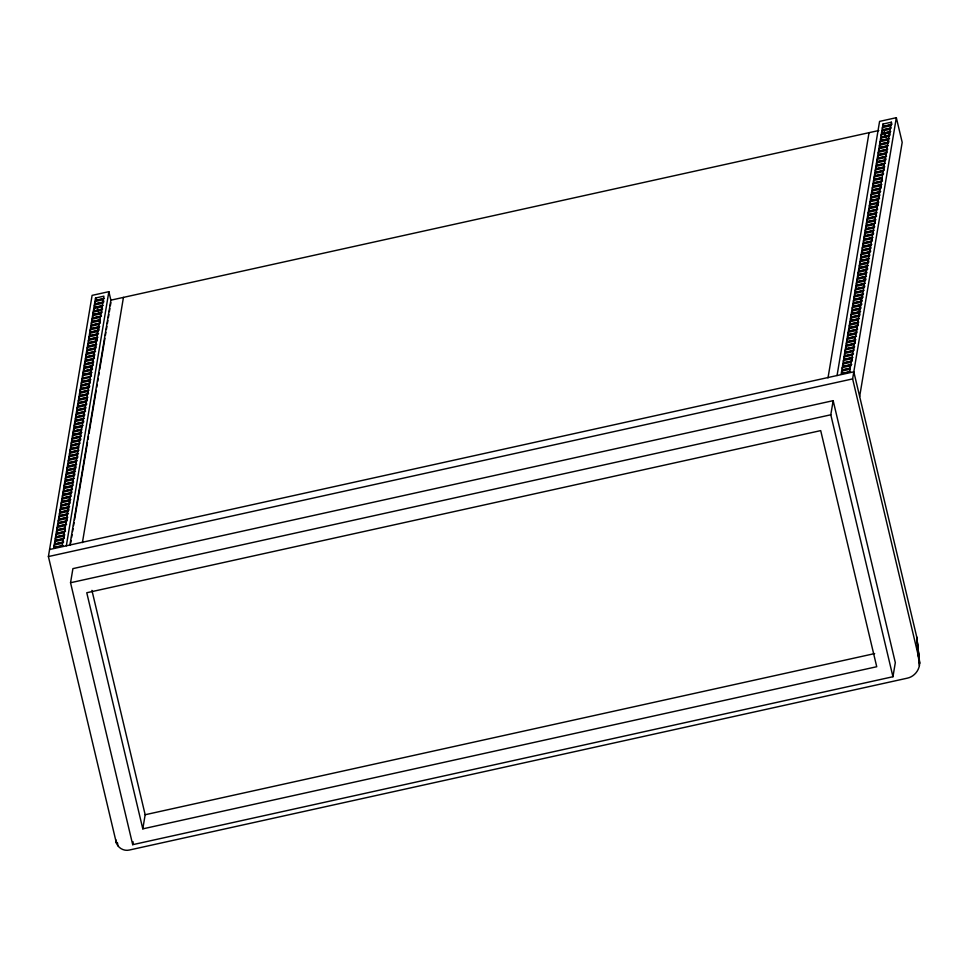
<?xml version="1.0" encoding="UTF-8"?>
<svg xmlns="http://www.w3.org/2000/svg" width="968" height="968" viewBox="0 0 968 968"><rect width="100%" height="100%" fill="white"/><g stroke="black" fill="none" stroke-linecap="round" stroke-linejoin="round"><path stroke-width="1.45" d="M916.974 640.889L916.72 636.932L853.812 371.833L49.586 549.509M69.841 545.383L110.884 300.165L108.864 291.671L92.105 295.373L48.4 556.564L116.124 841.942C117.37 847.641 123.638 851.404 129.264 850.049L907.197 678.193C914.736 676.668 920.435 669.118 919.527 661.434L916.974 638.904L919.6 663.479L918.148 653.17M62.557 543.242L54.184 545.093L53.736 547.731L62.109 545.891L103.903 296.16L95.529 298.011L95.082 300.661L103.455 298.809M63.15 539.708L54.765 541.56L54.329 544.21L62.702 542.358M55.358 538.026L55.89 540.265L64.263 538.414L63.743 536.175L55.358 538.026L54.922 540.676L63.295 538.825M64.324 532.654L55.95 534.505L55.503 537.143L63.888 535.292M56.543 530.972L57.076 533.199L65.449 531.347L64.916 529.121L56.543 530.972L56.096 533.622L64.481 531.771M65.509 525.588L57.136 527.439L56.688 530.089L65.062 528.238M66.102 522.054L57.729 523.906L57.281 526.556L65.655 524.704M58.31 520.385L58.842 522.611L67.215 520.76L66.695 518.533L58.31 520.385L57.874 523.035L66.248 521.183M67.276 515L58.903 516.851L58.467 519.501L66.84 517.65M67.869 511.467L59.496 513.318L59.048 515.968L67.433 514.117M68.994 510.172L68.462 507.946L60.089 509.797L59.641 512.435L68.026 510.584M69.055 504.413L60.681 506.264L60.234 508.914L68.607 507.063M61.262 502.731L61.795 504.969L70.18 503.118L69.648 500.879L61.262 502.731L60.827 505.381L69.2 503.529M70.24 497.358L61.855 499.198L61.42 501.847L69.793 499.996M70.821 493.825L62.448 495.676L62 498.326L70.386 496.475M71.947 492.531L71.414 490.292L63.041 492.143L62.593 494.793L70.979 492.942M72.007 486.759L63.634 488.61L63.186 491.26L71.559 489.409M64.215 485.089L64.747 487.315L73.132 485.464L72.6 483.238L64.215 485.089L63.779 487.727L72.152 485.875M73.193 479.704L64.808 481.556L64.372 484.206L72.745 482.354M73.774 476.171L65.4 478.023L64.965 480.673L73.338 478.821M74.899 474.877L74.367 472.65L65.993 474.501L65.546 477.139L73.931 475.288M74.96 469.117L66.586 470.968L66.139 473.618L74.512 471.767M67.179 467.435L67.7 469.674L76.085 467.822L75.552 465.584L67.179 467.435L66.731 470.085L75.105 468.234M76.145 462.051L67.76 463.902L67.324 466.552L75.698 464.7M76.738 458.529L68.353 460.381L67.917 463.019L76.29 461.179M77.851 457.235L77.319 454.996L68.946 456.848L68.498 459.498L76.883 457.646M77.912 451.463L69.539 453.314L69.091 455.964L77.476 454.113M78.505 447.942L70.132 449.793L69.684 452.431L78.057 450.58M79.098 444.409L70.712 446.26L70.277 448.91L78.65 447.059M79.691 440.876L71.305 442.727L70.87 445.377L79.243 443.526M71.898 439.194L72.431 441.432L80.804 439.581L80.271 437.342L71.898 439.194L71.45 441.844L79.836 439.992M80.864 433.821L72.491 435.673L72.043 438.322L80.429 436.471M81.457 430.288L73.084 432.139L72.636 434.789L81.01 432.938M82.05 426.755L73.677 428.606L73.229 431.256L81.602 429.405M82.643 423.234L74.258 425.085L73.822 427.723L82.195 425.872M74.851 421.552L75.383 423.778L83.756 421.939L83.236 419.701L74.851 421.552L74.415 424.202L82.788 422.351M83.817 416.167L75.444 418.019L74.996 420.669L83.381 418.817M84.41 412.646L76.036 414.486L75.589 417.135L83.974 415.284M85.535 411.339L85.002 409.113L76.629 410.964L76.182 413.614L84.555 411.763M85.595 405.58L77.21 407.431L76.775 410.081L85.148 408.23M77.803 403.898L78.335 406.136L86.709 404.285L86.188 402.047L77.803 403.898L77.367 406.548L85.741 404.697M78.396 400.377L78.928 402.603L87.302 400.752L86.769 398.526L78.396 400.377L77.948 403.015L86.333 401.163M87.362 394.992L78.989 396.844L78.541 399.494L86.926 397.642M79.582 393.31L80.102 395.549L88.487 393.698L87.955 391.459L79.582 393.31L79.134 395.96L87.507 394.109M88.548 387.938L80.162 389.789L79.727 392.427L88.1 390.576M80.755 386.256L81.288 388.483L89.661 386.631L89.141 384.405L80.755 386.256L80.32 388.906L88.693 387.055M90.254 383.11L89.722 380.872L81.348 382.723L80.913 385.373L89.286 383.522M90.314 377.339L81.941 379.19L81.493 381.84L89.879 379.988M82.534 375.669L82.086 378.306L91.44 376.044L90.907 373.817L82.534 375.669L83.067 377.895M91.5 370.284L83.127 372.135L82.679 374.785L91.052 372.934M92.093 366.751L83.708 368.602L83.272 371.252L91.645 369.401M93.206 365.456L92.686 363.23L84.301 365.081L83.865 367.719L92.238 365.868M93.267 359.697L84.894 361.548L84.446 364.198L92.831 362.347M85.487 358.015L86.019 360.253L94.392 358.402L93.86 356.163L85.487 358.015L85.039 360.665L93.424 358.813M94.453 352.642L86.079 354.482L85.632 357.131L94.005 355.28M95.045 349.109L86.66 350.961L86.225 353.61L94.598 351.759M87.253 347.427L87.785 349.666L96.159 347.814L95.638 345.576L87.253 347.427L86.817 350.077L95.191 348.226M96.219 342.043L87.846 343.894L87.398 346.544L95.784 344.693M88.439 340.373L88.971 342.599L97.344 340.748L96.812 338.522L88.439 340.373L87.991 343.011L96.377 341.159M97.405 334.989L89.032 336.84L88.584 339.49L96.957 337.638M97.998 331.455L89.625 333.307L89.177 335.956L97.55 334.105M90.206 329.773L90.738 332.012L99.111 330.161L98.591 327.934L90.206 329.773L89.77 332.423L98.143 330.572M99.184 324.401L90.798 326.252L90.363 328.902L98.736 327.051M91.391 322.719L91.924 324.958L100.297 323.106L99.764 320.868L91.391 322.719L90.944 325.369L99.329 323.518M100.357 317.335L91.984 319.186L91.537 321.836L99.922 319.984M100.95 313.814L92.577 315.665L92.129 318.303L100.503 316.451M93.158 312.132L93.69 314.37L102.076 312.519L101.543 310.28L93.158 312.132L92.722 314.781L101.095 312.93M102.136 306.747L93.751 308.598L93.315 311.248L101.688 309.397M102.717 303.226L94.344 305.077L93.896 307.715L102.281 305.864M103.842 301.919L103.31 299.693L94.937 301.544L94.489 304.194L102.874 302.343M67.131 511.975L67.627 508.999M68.861 501.569L69.369 498.593M73.592 473.328L74.088 470.363M80.054 434.692L80.562 431.716M90.254 373.757L91.246 367.816M95.481 342.551L95.977 339.574M97.223 332.145L97.72 329.168M66.332 545.807L108.864 291.671M70.591 543.447L71.087 540.471M71.584 537.494L72.08 534.53M72.576 531.553L73.072 528.576M73.568 525.612L74.064 522.635M74.56 519.659L87.495 442.376M87.991 439.411L88.487 436.435M88.995 433.47L96.207 390.37M96.703 387.394L97.199 384.417M97.695 381.452L98.192 378.476M98.688 375.499L99.184 372.535M99.68 369.558L104.907 338.352M105.403 335.376L105.899 332.399M106.395 329.435L106.891 326.458M107.4 323.494L107.896 320.517M108.392 317.54L108.888 314.576M109.384 311.599L109.88 308.623M110.376 305.658L110.872 302.681M70.543 582.736L72.915 568.627L833.158 400.667L895.315 662.608L892.956 676.729L132.701 844.677L70.543 582.736L830.798 414.788L833.158 400.667M82.413 542.612L123.444 297.394M132.701 844.677L133.185 841.857M142.804 828.862L86.769 592.743L820.695 430.615L876.73 666.722L142.804 828.862L145.164 814.741L91.924 590.359M828.003 377.895L869.034 132.677M837.054 375.536L879.585 121.399L896.332 117.697L902.188 142.357L859.657 396.493M850.025 369.268L841.652 371.119L841.204 373.769L849.589 371.918L891.371 122.198L882.997 124.049L882.55 126.699L890.935 124.848M850.618 365.747L842.245 367.598L841.797 370.236L850.182 368.385M851.211 362.214L842.838 364.065L842.39 366.715L850.763 364.863M843.418 360.532L843.951 362.77L852.336 360.919L851.804 358.68L843.418 360.532L842.983 363.181L851.356 361.33M852.397 355.159L844.011 357.01L843.576 359.648L851.949 357.797M852.977 351.626L844.604 353.477L844.156 356.127L852.542 354.276M854.103 350.331L853.57 348.093L845.197 349.944L844.749 352.594L853.135 350.743M854.163 344.56L845.79 346.411L845.342 349.061L853.715 347.209M846.383 342.89L846.903 345.116L855.288 343.265L854.756 341.038L846.383 342.89L845.935 345.528L854.308 343.688M855.349 337.505L846.964 339.357L846.528 342.006L854.901 340.155M855.93 333.972L847.557 335.823L847.121 338.473L855.494 336.622M857.055 332.677L856.523 330.451L848.149 332.302L847.702 334.94L856.087 333.089M857.116 326.918L848.742 328.769L848.295 331.419L856.668 329.568M849.335 325.236L849.856 327.474L858.241 325.623L857.708 323.385L849.335 325.236L848.888 327.886L857.261 326.034M858.301 319.864L849.916 321.703L849.48 324.353L857.854 322.501M858.894 316.33L850.509 318.182L850.073 320.831L858.447 318.98M860.007 315.036L859.475 312.797L851.102 314.648L850.654 317.298L859.039 315.447M860.068 309.264L851.695 311.115L851.247 313.765L859.632 311.914M860.661 305.743L852.288 307.594L851.84 310.232L860.213 308.381M861.786 304.448L861.254 302.21L852.869 304.061L852.433 306.711L860.806 304.859M861.847 298.676L853.461 300.528L853.026 303.178L861.399 301.326M854.054 296.994L854.587 299.233L862.96 297.382L862.428 295.155L854.054 296.994L853.607 299.644L861.992 297.793M863.02 291.622L854.647 293.473L854.2 296.123L862.585 294.272M863.613 288.089L855.24 289.94L854.792 292.59L863.166 290.739M855.833 286.407L856.353 288.646L864.739 286.794L864.206 284.556L855.833 286.407L855.385 289.057L863.759 287.206M864.799 281.035L856.414 282.886L855.978 285.524L864.351 283.672M857.007 279.353L857.539 281.591L865.912 279.74L865.392 277.501L857.007 279.353L856.571 282.003L864.944 280.151M865.973 273.968L857.6 275.82L857.152 278.469L865.537 276.618M866.566 270.447L858.192 272.298L857.745 274.936L866.13 273.085M858.785 268.765L859.306 270.992L867.691 269.14L867.159 266.914L858.785 268.765L858.338 271.415L866.711 269.564M867.751 263.381L859.366 265.232L858.931 267.882L867.304 266.031M859.959 261.699L860.491 263.937L868.865 262.086L868.344 259.847L859.959 261.699L859.524 264.349L867.897 262.497M868.925 256.326L860.552 258.178L860.104 260.815L868.49 258.976M869.518 252.793L861.145 254.644L860.697 257.294L869.082 255.443M861.738 251.111L862.258 253.35L870.643 251.498L870.111 249.26L861.738 251.111L861.29 253.761L869.663 251.91M870.704 245.739L862.331 247.59L861.883 250.228L870.256 248.377M871.297 242.206L862.911 244.057L862.476 246.707L870.849 244.856M872.41 240.911L871.878 238.672L863.504 240.524L863.069 243.174L871.442 241.322M872.47 235.151L864.097 236.991L863.65 239.641L872.035 237.789M864.69 233.469L865.223 235.696L873.596 233.845L873.063 231.618L864.69 233.469L864.242 236.119L872.628 234.268M873.656 228.085L865.283 229.936L864.835 232.586L873.209 230.735M874.249 224.552L865.864 226.403L865.428 229.053L873.801 227.202M875.362 223.257L874.842 221.031L866.457 222.882L866.021 225.52L874.394 223.668M875.423 217.498L867.05 219.349L866.602 221.999L874.987 220.147M867.643 215.816L868.175 218.054L876.548 216.203L876.016 213.964L867.643 215.816L867.195 218.466L875.58 216.614M876.609 210.443L868.235 212.294L867.788 214.932L876.161 213.081M877.202 206.91L868.816 208.761L868.381 211.411L876.754 209.56M878.315 205.615L877.795 203.377L869.409 205.228L868.974 207.878L877.347 206.027M878.375 199.844L870.002 201.695L869.566 204.345L878.908 202.082M870.595 198.174L871.127 200.4L879.501 198.549L878.968 196.322L870.595 198.174L870.147 200.812L878.533 198.972M879.561 192.789L871.188 194.641L870.74 197.291L879.113 195.439M880.154 189.256L871.781 191.107L871.333 193.757L879.706 191.906M872.362 187.586L872.894 189.813L881.279 187.961L880.747 185.735L872.362 187.586L871.926 190.224L880.299 188.373M881.34 182.202L872.955 184.053L872.519 186.703L880.892 184.852M873.547 180.52L874.08 182.758L882.453 180.907L881.921 178.669L873.547 180.52L873.1 183.17L881.485 181.319M882.514 175.135L874.14 176.987L873.693 179.637L882.078 177.785M883.106 171.614L874.733 173.466L874.285 176.115L882.659 174.264M875.314 169.932L875.846 172.171L884.232 170.32L883.699 168.081L875.314 169.932L874.878 172.582L883.252 170.731M884.292 164.548L875.907 166.399L875.471 169.049L883.845 167.198M884.873 161.027L876.5 162.878L876.052 165.516L884.437 163.665M885.998 159.72L885.466 157.494L877.093 159.345L876.645 161.995L885.03 160.143M886.059 153.96L877.686 155.812L877.238 158.462L885.611 156.61M878.279 152.278L878.799 154.517L887.184 152.666L886.652 150.439L878.279 152.278L877.831 154.928L886.204 153.077M887.245 146.906L878.859 148.757L878.424 151.407L886.797 149.556M887.825 143.373L879.452 145.224L879.017 147.874L887.39 146.023M888.951 142.078L888.418 139.84L880.045 141.691L879.597 144.341L887.983 142.49M889.011 136.319L880.638 138.17L880.19 140.808L888.576 138.956M881.231 134.637L881.751 136.863L890.136 135.024L889.604 132.785L881.231 134.637L880.783 137.287L889.156 135.435M890.197 129.252L881.812 131.103L881.376 133.753L889.749 131.902M890.79 125.731L882.405 127.582L881.969 130.22L890.342 128.369M858.822 312.749L859.826 306.796M860.564 302.343L861.556 296.402M864.049 281.531L864.545 278.566M865.791 271.125L866.287 268.16M876.984 204.248L877.976 198.307M878.726 193.854L879.222 190.877M916.72 636.932L919.189 659.402L852.626 378.899L896.332 117.697M104.435 298.398L96.05 300.249L95.529 298.011M890.512 124.739L883.53 126.276L882.997 124.049M110.884 300.165L878.811 130.523M102.451 302.234L95.469 303.771L94.937 301.544M891.31 127.957L882.937 129.809L882.405 127.582M103.249 305.452L94.876 307.304L94.344 305.077M890.729 131.491L882.344 133.342L881.812 131.103M102.656 308.986L94.283 310.837L93.751 308.598M889.544 138.545L881.17 140.396L880.638 138.17M101.483 316.04L93.097 317.891L92.577 315.665M887.559 142.381L880.577 143.929L880.045 141.691M99.498 319.876L92.517 321.424L91.984 319.186M888.358 145.611L879.985 147.463L879.452 145.224M887.765 149.132L879.392 150.984L878.859 148.757M99.704 326.627L91.331 328.479L90.798 326.252M886.591 156.199L878.218 158.05L877.686 155.812M98.53 333.694L90.145 335.545L89.625 333.307M884.607 160.035L877.625 161.571L877.093 159.345M97.937 337.227L89.564 339.066L89.032 336.84M885.405 163.253L877.032 165.104L876.5 162.878M884.812 166.786L876.439 168.638L875.907 166.399M96.752 344.281L88.378 346.133L87.846 343.894M883.639 173.841L875.254 175.692L874.733 173.466M95.578 351.336L87.193 353.187L86.66 350.961M881.654 177.688L874.673 179.225L874.14 176.987M94.985 354.869L86.6 356.72L86.079 354.482M881.86 184.428L873.487 186.279L872.955 184.053M93.799 361.923L85.426 363.774L84.894 361.548M91.815 365.771L84.833 367.308L84.301 365.081M880.686 191.495L872.301 193.346L871.781 191.107M92.625 368.989L84.24 370.841L83.708 368.602M880.093 195.028L871.72 196.879L871.188 194.641M92.033 372.523L83.647 374.374L83.127 372.135M90.847 379.577L82.474 381.428L81.941 379.19M876.923 205.918L869.942 207.467L869.409 205.228M88.862 383.413L81.881 384.961L81.348 382.723M877.734 209.136L869.349 210.988L868.816 208.761M877.141 212.67L868.756 214.521L868.235 212.294M89.08 390.164L80.695 392.016L80.162 389.789M875.955 219.736L867.582 221.575L867.05 219.349M87.894 397.231L79.521 399.082L78.989 396.844M873.971 223.572L866.989 225.108L866.457 222.882M874.782 226.79L866.396 228.642L865.864 226.403M874.189 230.323L865.803 232.175L865.283 229.936M86.128 407.818L77.742 409.67L77.21 407.431M84.131 411.654L77.15 413.191L76.629 410.964M873.003 237.378L864.63 239.229L864.097 236.991M84.942 414.873L76.569 416.724L76.036 414.486M871.019 241.213L864.037 242.762L863.504 240.524M84.349 418.406L75.976 420.257L75.444 418.019M871.817 244.432L863.444 246.283L862.911 244.057M871.236 247.965L862.851 249.817L862.331 247.59M83.163 425.46L74.79 427.311L74.258 425.085M81.179 429.296L74.197 430.845L73.677 428.606M870.05 255.032L861.677 256.883L861.145 254.644M81.99 432.527L73.616 434.378L73.084 432.139M869.458 258.553L861.084 260.404L860.552 258.178M81.397 436.048L73.023 437.899L72.491 435.673M868.284 265.619L859.899 267.471L859.366 265.232M80.211 443.114L71.838 444.965L71.305 442.727M78.227 446.95L71.245 448.486L70.712 446.26M867.098 272.673L858.725 274.525L858.192 272.298M79.037 450.168L70.652 452.02L70.132 449.793M866.505 276.207L858.132 278.058L857.6 275.82M78.444 453.702L70.071 455.553L69.539 453.314M76.46 457.537L69.478 459.086L68.946 456.848M865.331 283.261L856.946 285.112L856.414 282.886M77.258 460.756L68.885 462.607L68.353 460.381M76.678 464.289L68.292 466.14L67.76 463.902M864.146 290.327L855.772 292.179L855.24 289.94M863.553 293.849L855.18 295.7L854.647 293.473M75.492 471.343L67.119 473.195L66.586 470.968M73.507 475.191L66.526 476.728L65.993 474.501M862.367 300.915L853.994 302.766L853.461 300.528M74.306 478.41L65.933 480.261L65.4 478.023M860.383 304.751L853.401 306.287L852.869 304.061M73.713 481.943L65.34 483.782L64.808 481.556M861.193 307.969L852.808 309.82L852.288 307.594M860.6 311.502L852.227 313.354L851.695 311.115M72.54 488.997L64.154 490.849L63.634 488.61M858.616 315.338L851.634 316.887L851.102 314.648M70.555 492.833L63.573 494.382L63.041 492.143M859.415 318.557L851.041 320.408L850.509 318.182M71.354 496.052L62.98 497.903L62.448 495.676M858.834 322.09L850.448 323.941L849.916 321.703M70.761 499.585L62.388 501.436L61.855 499.198M857.648 329.144L849.275 330.995L848.742 328.769M69.587 506.639L61.202 508.49L60.681 506.264M855.664 332.992L848.682 334.529L848.149 332.302M67.603 510.487L60.621 512.024L60.089 509.797M856.462 336.211L848.089 338.062L847.557 335.823M68.401 513.706L60.028 515.557L59.496 513.318M855.869 339.744L847.496 341.595L846.964 339.357M67.808 517.239L59.435 519.09L58.903 516.851M854.696 346.798L846.31 348.649L845.79 346.411M66.635 524.293L58.249 526.144L57.729 523.906M852.711 350.634L845.73 352.183L845.197 349.944M64.638 528.129L57.669 529.678L57.136 527.439M853.51 353.852L845.137 355.704L844.604 353.477M852.917 357.386L844.544 359.237L844.011 357.01M64.856 534.88L56.483 536.732L55.95 534.505M851.743 364.452L843.358 366.303L842.838 364.065M63.682 541.947L55.297 543.798L54.765 541.56M849.759 368.288L842.777 369.824L842.245 367.598M63.089 545.468L54.704 547.319L54.184 545.093M850.557 371.506L842.184 373.358L841.652 371.119M48.4 556.564L852.626 378.899M145.164 814.741L874.661 653.582M891.371 122.198L891.903 124.424M884.437 131.781L885.805 137.553M870.002 201.695L870.534 203.933M830.798 414.788L892.956 676.729M97.647 308.635L99.026 314.406M917.12 645.813L917.737 650.23M117.491 842.789L117.878 845.766M917.204 647.108L917.543 649.952M918.221 655.614L918.547 658.446M919.055 662.693L919.394 665.524M116.535 843.285L116.172 840.309L116.535 843.285"/></g></svg>
